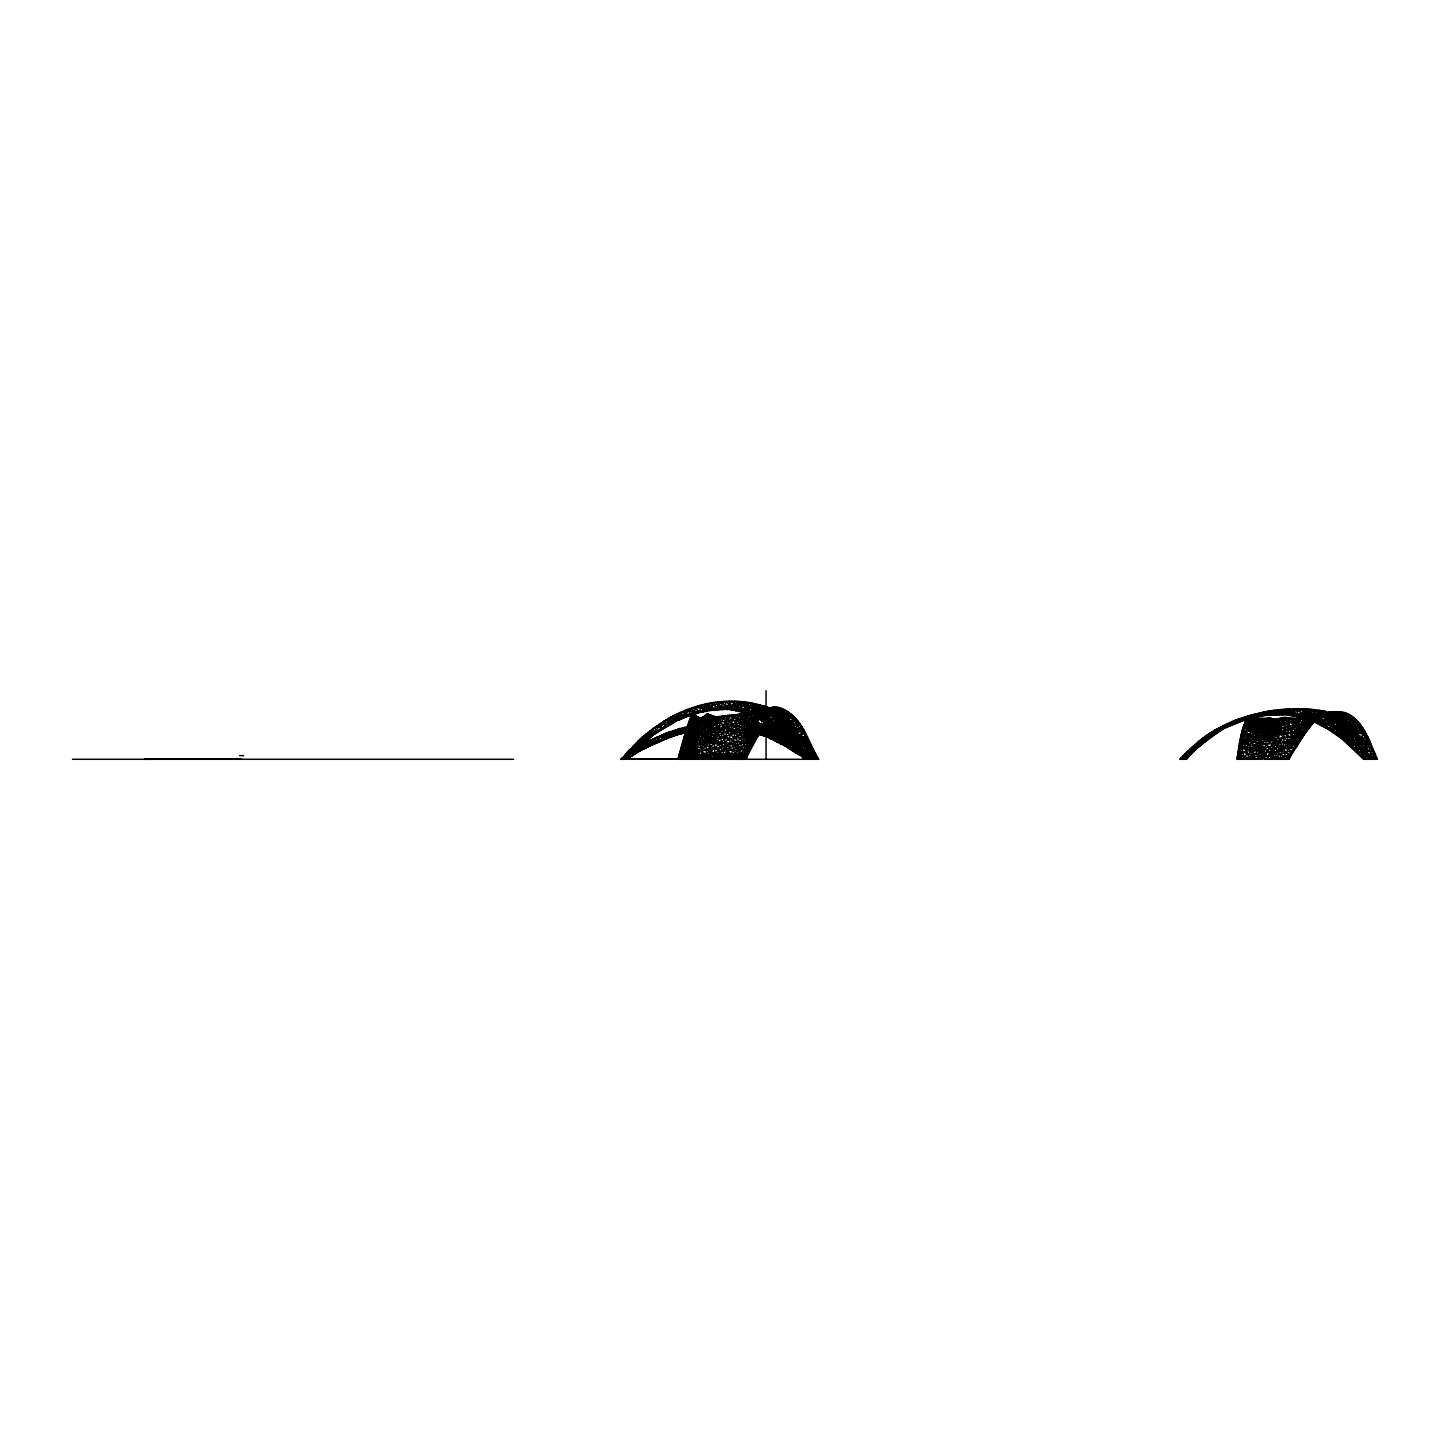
<?xml version="1.0" encoding="UTF-8"?>
<svg xmlns="http://www.w3.org/2000/svg" width="1450" height="1450" viewBox="0 0 1450 1450"><rect width="100%" height="100%" fill="white"/><g stroke="black" fill="none" stroke-linecap="round" stroke-linejoin="round"><path stroke-width="1.5" d="M758.767 734.498L747.91 754.634L727.266 755.867L710.681 753.728L706.349 755.269L704.301 759.293L695.239 756.121C694.84 709.757 686.448 731.888 678.002 759.293L818.67 759.293C808.139 742.255 803.445 719.345 784.16 709.648C763.769 698.302 757.136 726.631 745.626 735.947L740.751 743.85L722.789 750.085L715.285 759.293L702.235 754.181L695.239 756.121L695.529 759.293L694.786 715.738L693.336 713.273L694.55 716.681L697.232 718.221M716.753 759.147L730.746 759.238L732.939 757.063L737.035 750.937L737.669 741.639L742.237 736.02L754.163 727.483L759.673 716.735L764.73 710.862L763.117 713.545L757.081 717.134L745.989 717.804L735.875 714.868L715.793 716.862L707.292 714.089L703.051 718.674L706.458 714.487L704.519 717.007L699.48 718.548L694.55 716.681L692.828 714.089L699.48 718.548L703.359 717.931L706.241 714.487M684.654 734.933L686.974 734.334L685.469 732.087L679.053 755.251L686.647 759.293L685.234 758.314L682.225 745.409L690.037 746.895L692.466 745.644L692.393 742.69L693.97 741.077L686.684 735.15L690.019 739.862L693.97 741.077L683.403 742.346L690.037 746.895L694.967 747.384L694.786 751.535L694.332 753.311L691.451 754.471L678.455 757.824L680.159 759.293L681.862 752.441L680.702 749.976L694.967 747.384L683.766 741.349M759.438 733.791L765.183 735.513L784.921 746.061L789.253 744.666L800.309 744.865L803.246 738.702C788.764 741.439 776.276 728.625 761.522 730.147L763.334 732.25C777.998 741.186 794.219 749.378 811.692 749.65L817.528 757.806L816.694 759.293L807.976 752.804L808.085 748.889L809.916 746.949C792.606 746.279 777.182 734.026 759.438 733.791L759.945 734.588C777.998 738.05 791.102 751.952 807.451 757.969L811.311 754.761L811.692 749.65C804.732 738.449 794.473 728.226 781.169 725.435C766.796 720.559 758.767 736.401 749.124 742.944L749.396 744.339L735.041 759.293L729.767 759.238M1323.125 714.324L1314.026 721.701L1304.746 733.845L1299.871 733.736L1278.936 718.856C1272.52 726.939 1261.264 725.924 1252.727 722.118C1263.566 719.707 1273.825 720.052 1284.211 717.388L1285.28 732.431C1280.205 739.935 1287.908 747.674 1292.095 753.456L1288.977 759.293L1264.473 759.293L1252.075 719.925L1249.048 715.774L1246.329 719.127L1242.161 730.401L1236.832 759.293L1262.751 759.293L1261.337 746.424L1239.315 743.433L1244.861 740.877L1261.391 743.56L1252.818 749.36L1251.259 754.906L1247.634 759.293M1321.711 725.453C1322.708 716.101 1332.115 713.998 1338.513 720.686C1353.575 724.547 1359.158 739.554 1371.501 745.735L1377.5 759.293L1363.634 759.293L1342.356 739.156L1328.218 729.187L1313.048 721.411L1315.023 720.161C1339.256 715.774 1353.702 740.062 1372.951 749.451L1370.196 751.1L1363.544 751.481L1337.824 732.884L1319.627 724.329L1315.023 720.161C1334.652 720.577 1348.047 735.839 1364.758 742.763L1369.471 740.406L1371.501 745.735L1366.009 748.418L1353.793 749.342C1349.388 731.906 1328.889 728.697 1318.811 715.357M802.484 739.663L805.348 740.714L808.321 738.702L799.893 736.781L802.702 728.408C795.126 734.498 756.646 697.976 780.317 716.499L784.124 716.681L786.371 714.342L786.389 711.007L780.317 715.611C782.184 723.713 798.515 723.822 797.138 734.57M1369.471 740.406L1368.546 738.793C1356.221 737.978 1349.896 725.906 1338.93 722.1L1332.532 723.931L1328.218 729.187C1343.86 736.183 1354.481 751.263 1370.794 757.389L1375.325 755.178C1356.294 742.436 1339.474 724.239 1315.277 722.281L1313.881 721.085L1323.814 726.595L1327.674 722.807L1328.236 718.91C1319.591 705.081 1301.538 709.993 1287.854 709.086C1274.006 709.739 1260.34 712.476 1247.072 716.391C1220.918 723.695 1198.008 739.391 1179.774 759.293L1186.463 759.293C1202.503 740.298 1223.673 725.634 1247.616 718.747L1208.013 734.534L1201.941 738.974L1199.821 745.318L1184.976 759.293M752.713 710.482L735.875 714.868L732.467 720.07L731.126 726.033L732.069 728.933L733.972 731.108L740.66 733.265L754.852 734.171L769.207 727.773L771.11 725.326L761.703 730.456L753.058 726.885L769.007 726.106L761.413 723.369L759.474 726.323L756.284 726.396L757.154 722.644C775.986 730.619 788.51 749.469 806.78 759.293L810.731 752.296L813.649 750.647L810.641 748.472L810.967 744.883L805.348 740.714L804.659 731.634L796.612 730.564L786.534 725.544L782.311 726.251L780.408 722.281L769.877 710.663M759.999 714.941L768.138 715.521L773.104 712.711L784.106 722.825L792.425 728.353L794.491 733.555M702.235 754.181L702.108 759.293L701.945 747.91L703.196 745.01L695.076 735.023L701.347 732.467L717.859 729.839C725.671 736.745 735.911 746.551 746.714 739.192L752.894 731.253L755.106 725.671L751.897 733.772L746.007 759.293L747.91 754.634L743.814 759.293L737.343 753.474L730.637 759.293L727.266 755.867L727.864 753.347L735.041 759.293L740.298 754.997M764.803 713.509L783.598 721.52L789.616 726.178L792.751 725.544L792.353 723.115L781.351 719.073L774.155 712.421L783.598 721.52L788.093 728.263L780.39 723.695L775.895 725.254L771.781 724.801L761.033 720.179L760.434 717.351L768.047 711.134C778.197 715.593 786.607 726.559 798.859 722.589L798.007 725.761L795.126 728.154L786.118 728.389M1224.054 728.099L1216.079 733.555L1203.935 737.452L1198.008 742.128L1197.501 745.916L1190.142 755.269L1184.233 759.293L1186.662 752.459L1215.263 733.138L1228.567 725.87L1246.565 718.964L1221.824 729.259L1185.701 756.683L1181.406 757.661L1180.518 759.293L1190.341 750.574L1192.244 747.221L1212.2 733.646L1214.411 730.492L1247.562 718.403M754.526 727.012L752.894 731.253L751.426 731.362L750.393 730.184L751.209 728.027L755.74 724.166L754.163 727.483C744.285 728.027 738.485 737.651 729.187 739.337L721.756 744.43L706.15 742.618L699.136 736.89L699.172 734.316L694.931 727.447L703.957 729.567L706.077 731.525L706.458 735.947L702.271 743.034L695.039 744.249L698.356 750.013L699.915 759.293L715.031 755.015L719.671 759.293L727.864 753.347M1284.211 717.388L1296.662 718.421C1315.966 722.97 1338.277 700.223 1355.986 719.889L1355.696 722.281C1364.033 732.866 1370.141 745.753 1371.555 759.293M692.121 731.144L695.13 730.401L694.169 724.928L666.257 733.102L644.108 743.524L642.205 749.487L626.146 759.293C654.276 713.056 717.913 688.025 769.841 708.343M807.577 736.763L804.224 737.379L794.219 731.996L779.176 717.768L765.491 712.095L775.895 725.254L772.306 722.879L757.263 718.185L771.327 726.794L764.567 720.36L761.993 712.059M635.463 749.614L635.209 750.611L640.066 739.192L643.999 735.639L654.566 727.592L662.179 725.181L666.094 719.925L670.462 718.856L677.349 713.817C703.196 718.457 727.991 695.366 752.931 709.449M774.336 712.53C779.393 719.127 787.676 718.384 794.999 717.877L794.926 720.831L801.397 731.888L806.544 734.987L801.053 739.138M1315.494 718.384L1323.016 722.263L1332.369 731.779L1334.942 732.649L1357.327 734.914L1358.94 731.126C1345.546 723.079 1327.203 721.466 1315.241 709.847C1294.397 718.058 1271.849 712.258 1250.408 717.877L1264.726 711.986L1277.178 714.741L1298.131 709.014L1314.262 713.581L1327.874 714.016C1344.893 718.674 1344.223 733.048 1349.859 745.681L1370.957 743.904M675.048 714.886L672.909 723.133L650.579 736.419L623.174 759.293L630.659 749.342L632.562 747.801L636.423 748.236L639.414 746.786L649.111 738.086L652.391 729.06M796.068 718.856L792.353 723.115L791.7 714.778L783.489 719.998M1182.747 759.293L1184.886 754.217L1191.664 753.13L1211.203 736.002M676.787 758.749L620.944 759.293L637.946 747.203C652.989 748.019 666.783 737.198 679.832 731.525L679.923 728.462L695.13 730.401M735.875 714.868L740.189 721.23L745.753 724.928L753.384 723.931L757.625 721.23L755.396 724.656L745.717 722.752L722.97 724.783L718.366 726.776L712.403 732.341L703.232 734.171L699.136 730.329L699.788 726.468L714.741 716.681L711.316 731.162L709.268 733.627L706.458 735.947L695.058 738.503L701.945 747.91C715.938 756.121 731.815 754.181 747.276 752.731L743.814 759.293L740.007 752.949L739.808 749.741L751.879 735.059L753.311 730.22L752.894 731.253M668.341 718.511L676.588 719.508L685.995 716.318L685.089 713.654L682.261 711.642L676.588 719.508L669.755 724.619L659.079 724.42C659.043 729.368 642.114 750.411 643.999 735.639L652.192 735.947L668.069 723.931L707.854 708.416L715.539 702.308C727.012 715.901 745.88 704.482 758.731 715.847L760.616 715.557L764.005 711.388M1254.884 729.151L1263.186 732.014L1269.711 726.269L1269.656 723.314L1273.064 719.091L1260.684 724.311L1257.766 726.522L1257.15 730.347L1265.632 741.168L1266.448 744.575L1273.463 751.499L1277.849 759.293L1292.095 753.456L1304.746 733.845C1294.669 739.663 1287.256 749.07 1282.289 759.293L1280.151 757.589L1263.639 755.323L1280.64 734.026L1282.235 721.411L1288.198 718.276L1289.539 721.611L1297.587 729.006L1303.55 731.869L1306.668 731.054L1304.746 728.679C1290.754 721.973 1276.816 727.809 1266.992 738.721L1265.632 741.168L1259.47 743.252L1271.559 754.254L1273.39 759.293L1280.151 754.163L1294.324 749.813L1295.086 744.231L1300.179 738.449L1303.55 731.869L1310.401 725.979L1297.587 729.006L1292.747 732.667C1280.259 730.981 1268.841 741.476 1256.425 734.189M1319.591 713.636L1321.893 710.518L1327.874 714.016L1336.737 730.166L1338.477 736.111L1351.871 740.153L1358.704 739.246L1367.024 741.276L1368.546 738.793L1367.93 737.071L1365.411 738.177L1362.221 739.844L1361.079 742.219L1348.301 742.98L1342.356 739.156C1340.924 728.408 1333.511 718.511 1325.354 711.424L1317.579 710.065L1312.486 715.466L1300.65 709.032M710.772 751.807L708.688 759.293L694.985 754.58M760.09 727.846L756.61 724.764L766.343 724.71L776.239 731.652L792.425 739.319L794.528 742.636L802.647 748.599L814.411 753.547L811.311 754.761L806.454 754.145L792.842 750.774L780.245 741.82L777.454 742.092L773.213 739.736L774.101 738.213M1279.661 714.796L1285.316 709.268L1293.98 711.787L1299.218 717.025L1303.912 718.257L1304.293 716.119L1296.916 713.763L1281.546 712.059L1253.579 717.134L1254.322 714.433C1272.321 711.279 1290.246 712.711 1308.045 709.268L1309.386 716.082L1299.218 717.025L1289.63 715.394L1287.854 709.086M761.069 714.959L759.184 718.493L756.429 720.161C748.236 719.2 740.479 722.1 732.467 720.07L729.096 721.321L723.695 730.166L720.759 737.814L721.756 744.43L730.764 754L732.848 759.293L733.029 757.697L747.312 756.121M1228.567 725.87L1232.663 723.097L1232.736 721.502L1244.372 719.562L1247.072 716.391L1269.62 715.049L1272.067 712.693L1304.184 716.826M1255.247 730.329L1264.853 730.836L1273.046 728.516L1278.574 729.368L1291.334 738.684L1298.801 737.597L1300.813 739.736L1294.306 742.164L1280.404 743.071L1273.463 746.17L1261.156 748.327L1263.621 750.194L1268.931 759.293L1280.839 748.762L1284.682 742.491L1291.334 738.684L1292.584 736.074L1292.059 728.625L1293.744 725.997L1296.372 724.638L1305.616 725.054L1312.178 723.786L1296.753 735.748L1281.691 750.955L1280.06 759.293M1298.131 709.014L1296.916 713.763M752.858 731.652L749.795 739.79L743.723 749.179L746.224 757.027L743.814 759.293L746.551 757.697L745.264 754.779L748.581 753.13L747.711 752.26L748.925 748.49L753.021 743.814L748.019 747.312L748.925 748.49L751.082 747.584L747.711 752.26L749.251 751.644M754.888 740.261L751.028 746.097L748.019 747.312L746.714 739.192L742.237 736.02L739.029 729.731L740.189 721.23M1260.594 759.293L1262.334 757.516L1251.296 751.879L1246.021 747.384L1242.161 741.729L1242.723 737.053L1241.254 734.516L1257.766 734.189M1226.301 726.994L1221.281 729.622L1216.659 729.223L1210.098 733.138L1207.941 739.101L1199.821 745.318L1194.854 746.134L1190.341 748.961L1189.798 753.311L1185.719 759.293L1188.239 757.335L1183.128 755.957L1182.004 759.293L1185.701 756.683M735.404 755.305L739.428 759.293L744.811 752.604L749.668 742.563L740.751 743.85L734.697 737.76L718.366 726.776C708.416 729.114 700.731 737.688 697.232 747.04L695.221 748.254L715.285 759.293L719.889 755.051L721.864 759.293L727.139 754.653L730.438 743.741L729.187 739.337L720.759 737.814L715.502 732.903L714.632 730.057L718.022 722.1L723.169 715.883L729.132 729.767L731.144 731.706L738.104 735.277L748.454 736.401L749.904 737.724L751.299 736.908L749.795 739.79L743.053 741.186C733.374 734.298 734.86 723.151 739.409 714.197L749.179 722.843L757.625 721.23L758.948 717.967L751.209 728.027C743.596 724.42 734.842 729.06 727.755 724.311M810.894 748.254L808.085 748.889L805.964 747.312L804.424 742.926L805.203 740.859L796.847 740.841L779.284 735.748L771.019 736.926L763.57 735.821L761.268 733.936L759.945 734.588L762.555 735.15L766.071 733.356L766.397 730.166L771.056 728.172L764.186 725.308M727.266 755.867L721.864 759.293L718.384 750.502C711.696 744.629 702.054 746.732 694.931 742.201L696.58 740.932L696.961 738.159L694.931 728.879L701.347 732.467C706.277 725.671 715.738 724.601 719.689 716.699L720.668 722.354L726.74 729.187L727.03 732.033L724.438 739.373C725.598 747.33 734.733 749.541 737.397 756.882L737.234 759.293L737.488 757.625M746.895 754.834L741.82 756.646L741.621 759.293L745.264 754.779M769.153 708.506L758.513 708.343L747.674 712.222C731.543 703.631 712.385 715.702 697.377 706.259C692.556 714.651 681.699 719.418 672.709 721.647L669.755 724.619L668.069 723.931C659.841 730.202 649.781 735.222 640.066 739.192L621.688 759.293L662.614 739.917L663.991 734.081L675.555 734.715L686.575 732.449L687.101 726.468L694.84 728.172L651.884 744.213L623.174 759.293L631.711 751.97L657.14 737.126L664.263 736.346L668.595 732.322L672.746 732.033L679.923 728.462M1261.663 752.55L1251.259 754.906L1238.227 750.212L1246.021 747.384L1259.234 747.91L1261.446 749.396L1251.296 751.879L1238.717 746.768L1257.567 736.491L1243.719 725.852L1252.456 725.906L1253.634 723.441L1248.124 716.499L1259.669 720.016L1271.487 718.566L1266.412 722.191L1253.018 723.006C1259.017 728.426 1272.139 731.398 1269.602 741.838L1266.448 744.575L1262.406 751.734L1265.27 752.876L1281.691 750.955L1290.989 755.432L1287.799 757.444L1284.519 759.293L1284.156 756.465L1280.151 754.163L1269.602 741.838L1257.947 738.485L1262.007 735.658L1275.094 733.682L1285.534 729.423L1292.059 728.625M1254.322 714.433L1228.44 724.529L1220.465 730.909L1212.218 731.779L1205.965 735.966L1203.917 742.219L1194.166 745.445L1192.915 751.209L1189.798 753.311M1281.818 730.782L1285.28 732.431C1289.539 737.615 1286.204 747.439 1295.593 748.109M756.338 722.825L751.426 731.362C742.382 734.679 735.114 726.758 729.096 721.321L718.022 722.1L709.34 729.042L709.268 733.627L706.15 742.618L706.404 753.529L704.301 759.293L695.565 754.725C706.947 745.191 727.683 752.332 734.697 737.76L744.394 738.123L748.454 736.401L748.2 734.171L746.569 729.749L731.96 715.067L727.737 718.149L720.396 718.838L708.978 722.843L699.571 721.393C698.773 716.119 706.857 718.62 708.561 714.361L703.576 718.801L699.643 719.49L695.746 717.786L694.786 715.738L700.839 725.217L704.301 725.344L709.34 729.042L714.632 730.057M1304.293 716.119L1305.598 709.123M1329.269 714.179C1336.737 719.998 1346.869 725.634 1355.986 719.889L1360.118 724.166L1353.956 732.341L1342.754 730.963L1334.979 718.239L1329.269 714.179L1350.095 730.274L1366.988 735.513L1367.93 737.071M797.156 744.484L796.847 740.841L792.842 737.633L791.591 734.679L792.334 729.821L783.199 733.899L757.154 722.644M1256.951 713.726L1256.697 716.427L1250.408 717.877M658.826 739.772L657.938 742.164L655.817 741.621L653.406 744.158L647.969 742.69L648.404 741.258L655.835 742.545L661.671 735.114L671.169 736.944L678.364 733.772L681.627 733.772L684.128 731.67L686.575 732.449L689.783 730.981M685.089 713.654L684.871 710.518L702.688 712.004L711.026 710.373L712.82 708.252L722.752 709.431L724.511 708.234L732.196 710.029L733.338 708.996L726.196 701.51C715.539 705.226 703.449 708.089 692.23 707.999C680.322 718.838 666.039 728.353 651.558 733.627L648.168 732.268L646.881 739.953L636.296 742.889L627.632 759.293L637.946 747.203L644.108 743.524C655.327 744.122 666.13 736.111 677.313 735.023L694.169 724.928M694.332 753.311L683.494 749.668L681.482 747.602L689.439 744.158L684.944 738.757L690.019 739.862L693.734 738.539L695.221 740.968L693.97 740.461M762.918 728.806L770.367 732.612L780.861 742.817L789.018 748.49L794.455 749.324L794.636 747.403C790.848 737.162 774.336 722.789 766.506 736.401L762.555 735.15M703.178 709.684L707.364 710.572L710.319 703.087L719.399 708.851L729.423 708.978L745.644 713.092L747.801 702.235M745.481 712.385L749.469 720.179L746.569 729.749L742.309 728.77L735.875 723.586L729.857 715.086M1316.564 716.463L1319.409 721.792L1326.007 727.864L1333.094 728.444L1340.326 725.653L1354.264 728.498L1358.668 726.577L1359.031 723.115L1352.288 726.831L1350.095 730.274L1341.685 728.589L1330.284 730.474M645.921 735.567L646.102 733.954L651.558 733.627M742.599 713.273L749.469 720.179L751.716 719.037L751.952 716.952L748.164 711.497M1259.887 744.883L1272.067 743.524L1273.607 739.283L1273.046 733.664L1266.829 728.734L1267.028 726.939L1274.967 719.472M1271.07 714.016L1272.194 714.886L1277.16 713.654L1280.078 709.684M1303.912 735.222C1288.089 734.207 1271.849 743.741 1257.005 735.585L1263.023 727.139L1272.52 718.874L1261.409 722.589L1252.075 719.925L1266.829 728.734L1271.088 726.849L1277.74 719.236M1301.81 716.499L1304.076 717.496L1301.611 717.605L1303.151 709.068L1308.716 711.406L1310.51 709.467L1316.745 711.533L1325.354 711.424L1327.294 712.512M745.989 717.804L745.753 724.928L742.309 728.77L730.329 735.005L709.268 740.298L702.96 736.455L703.232 734.171L709.34 729.042M695.293 752.532L708.688 759.293L710.663 751.553L709.268 740.298L712.403 732.341L711.316 731.162M737.669 741.639L734.552 743.56L733.011 750.248L728.444 759.293L730.945 755.45M1365.411 738.177L1366.988 735.513L1365.338 732.413L1355.079 730.438L1348.446 723.314L1352.578 717.152L1343.534 719.726L1324.956 713.183L1315.458 713.853L1296.662 718.421L1300.36 724.801L1305.707 726.559L1314.026 721.701L1301.955 722.317L1295.104 718.674L1297.587 729.006L1304.257 718.602L1322.273 714.796M633.922 751.843L625.403 759.293L634.013 749.686L639.414 746.786L641.371 744.43L641.969 737.397L643.927 737.669M788.129 724.329L787.404 721.266L776.149 714.197L791.464 721.067L796.974 720.07L796.322 723.061L792.751 725.544L788.129 724.329L786.534 725.544L797.228 732.848L803.862 729.857M661.146 729.314L661.418 722.734L675.936 721.466L676.733 719.689M650.089 732.178L650.289 730.637L658.354 731.326M1292.004 744.031L1288.814 744.176L1280.096 740.279L1276.072 740.841L1266.702 759.293L1264.146 757.335L1271.559 754.254L1277.486 745.046L1277.849 742.418L1283.467 737.506L1292.004 744.031L1297.587 744.774L1288.543 754.526L1286.748 759.293M680.286 751.136L681.862 752.441L680.159 759.293L679.053 755.251M753.384 723.931L753.384 720.378L744.43 715.267L744.176 712.983L751.952 716.952L756.501 714.886L756.374 708.978L763.262 712.748L773.357 707.437L772.306 710.953C772.995 714.433 765.328 709.449 764.513 707.926L765.328 710.047L768.337 711.551L780.481 710.645L782.946 709.231L781.677 711.805L776.892 714.179L772.324 711.551L784.124 716.681L788.746 716.427L791.555 717.822L793.947 716.699M674.286 736.02L677.639 729.132M712.82 708.252L714.85 709.847L720.342 708.47L722.752 709.431C730.311 704.338 740.914 706.984 747.674 712.222L745.644 713.092L743.433 710.989L739.663 711.316L737.633 709.884L734.153 704.229L734.57 701.256L754.181 707.491L763.407 708.397L764.313 706.277L768.989 707.944M654.929 738.068L651.884 744.213L649.237 746.097L648.549 745.01L630.279 756.827L624.533 756.429L622.431 759.293L625.748 753.764L632.272 752.079M772.995 728.553L784.867 733.011L795.488 731.924L795.126 734.207L792.425 736.038L782.891 734.624L772.995 728.516C780.988 732.467 790.214 738.05 799.367 734.896L798.189 737.506L795.289 739.301L785.429 738.993L778.722 741.004L770.693 738.648L760.706 732.703M1287.618 736.111L1290.029 718.62L1299.073 727.356L1315.041 720.686M1309.64 727.121L1295.339 730.655L1291.805 718.747L1300.36 724.801L1313.736 720.342L1319.446 716.699C1315.005 718.711 1308.607 721.158 1304.891 716.59L1309.223 717.587L1328.363 712.403L1320.026 715.339L1312.25 714.614C1323.578 712.385 1333.783 716.735 1346.543 713.926L1339.872 717.261L1325.826 713.309L1346.18 718.928L1354.826 718.91L1352.415 723.912L1348.083 725.816L1343.534 719.726L1325.826 713.309M775.007 736.999L774.808 740.479M698.248 753.202L695.347 750.411C706.947 749.143 712.983 739.192 717.859 729.839L718.366 726.776L725.308 715.466L729.096 721.321M641.752 749.306L630.279 756.827L622.702 757.879L621.688 759.293L629.898 752.332L629.119 749.94L632.562 747.801L632.671 746.369L642.749 743.651L645.159 740.461L652.192 735.947L654.168 732.449L656.651 732.794M1323.252 713.092C1331.082 714.995 1340.181 718.149 1347.848 714.487L1346.18 718.928L1337.045 717.696L1330.012 714.705L1337.988 719.327L1343.679 717.768L1342.591 714.415C1335.957 711.986 1329.124 716.518 1322.563 713.128L1334.58 714.923L1342.899 712.675L1342.591 714.415L1339.184 716.119L1329.396 714.56L1352.415 723.912L1356.493 724.366L1358.016 721.955L1352.415 723.912L1348.446 723.314L1330.321 714.687L1337.988 719.327L1346.977 727.755L1351.871 740.153L1375.524 759.293L1376.34 757.244L1373.476 756.683L1373.839 751.426L1370.196 751.1M763.081 715.158L770.421 720.541L772.306 722.879L771.781 724.801L767.268 719.726L768.138 715.521M790.667 739.627L796.847 740.841L800.037 739.373L801.306 736.709L792.842 737.633L774.572 729.386L793.313 745.046L802.647 748.599L808.973 745.644L800.309 744.865L776.692 732.866L771.273 735.422L770.693 738.648C783.761 737.307 795.47 750.067 808.139 744.357M1266.448 744.575L1258.926 741.584L1271.686 732.014L1276.036 721.81L1285.516 726.051L1292.747 732.667L1302.064 731.289L1308.643 728.371L1310.256 724.021L1315.857 719.816L1306.722 721.683L1299.508 717.895L1298.167 720.795L1285.226 722.807L1279.027 726.867C1278.32 732.884 1275.239 739.119 1269.602 741.838M1237.648 753.783L1251.966 759.293L1259.234 747.91L1254.123 738.467L1242.596 729.187L1245.659 727.501L1246.329 724.166L1245.043 722.136L1254.431 727.646L1250.734 729.803L1242.886 728.009M749.179 739.645L756.972 736.6L765.056 728.244L761.322 732.178L754.852 734.171L753.257 733.138L753.547 731.67L758.132 730.546L757.299 726.432L764.821 729.187L770.349 725.489M1239.315 743.433L1241.363 745.952L1243.864 756.393L1243.321 759.293L1237.521 755.577L1249.501 749.324L1261.536 751.009L1259.234 753.094L1258.437 759.293L1262.334 757.516M687.209 727.175L692.466 714.252L696.453 718.729M766.071 733.356L781.405 737.506L792.298 742.654L799.331 748.816L796.231 753.021M685.288 717.279L688.442 714.995L698.32 713.201L702.507 704.809L711.026 710.373L724.275 708.633L726.196 701.51M749.124 742.944L753.692 742.599L751.082 744.938L749.396 744.339L753.402 742.164L755.432 739.283L754.471 740.606L748.472 741.711L751.463 740.424L752.713 737.941C758.531 731.978 776.167 726.287 753.257 733.138M743.487 726.269L741.53 718.366L742.364 716.59L747.149 714.506L746.967 712.095L754.381 715.611L758.731 715.847L766.706 710.772L767.032 709.195L753.384 720.378M746.079 712.041L743.886 712.457L742.599 710.953L739.808 701.528L734.153 704.229L729.423 708.978L720.795 701.746L714.85 709.847M814.791 752.912L812.725 759.293L799.331 748.816M759.438 733.682L756.972 736.6L752.713 737.941L750.049 737.107L754.725 736.437L760.126 732.903L756.972 736.6L754.725 736.437L750.52 735.531L751.426 731.362M1276.036 721.81L1276.671 719.526L1269.711 726.269L1267.028 726.939L1253.942 725.942L1263.186 732.014L1262.007 735.658M805.348 740.714L809.263 740.751L806.798 746.206L810.967 744.883M626.037 756.103L626.364 755.051L635.698 753.619L642.042 744.72L647.969 742.69M756.139 721.411L755.921 718.874L751.952 716.952M1307.646 715.919L1314.153 717.261L1324.067 713.871L1310.691 720.813L1307.646 715.919L1323.27 714.487L1335.378 711.624L1328.544 714.288L1316.709 713.69L1321.367 714.778L1332.967 711.678L1324.974 714.342L1314.516 714.089L1321.367 714.778L1330.592 711.986L1324.974 714.342L1317.778 713.527L1331.934 714.342L1337.951 711.732M1304.746 728.679L1306.722 721.683L1314.153 717.261M704.519 716.844L703.123 719.091M1303.55 731.869L1299.871 733.736L1298.801 737.597M749.469 720.179L753.094 721.937L759.546 717.786L763.207 712.186L762.754 713.527L760.253 716.336L757.081 717.134L752.876 713.273L754.036 709.539L760.924 713.708L763.679 713.019L768.717 708.397L767.431 711.116L760.924 713.708L747.149 714.506M664.607 726.106L665.586 726.831L669.719 721.756L670.643 717.206L689.511 715.883L691.886 714.143M705.751 722.082L711.098 715.267L704.664 719.2L699.661 720.414L694.749 718.439L696.979 723.768L703.957 729.567L720.668 722.354M1277.903 750.665L1278.683 747.62L1277.486 745.046L1275.329 743.469L1272.067 743.524M729.187 739.337L732.069 728.933L734.969 726.849M689.439 744.158L695.511 743.306L687.608 741.367L687.59 737.688L693.245 736.401L688.496 731.888L694.695 734.86M762.174 714.053L762.464 713.037L759.546 717.786L751.716 719.037M1194.854 746.134L1199.966 740.533L1208.72 737.887L1216.079 733.555L1221.081 726.939L1224.326 726.957L1225.685 724.638L1228.44 724.529L1230.307 722.589L1234.258 723.677L1242.161 718.004L1245.441 718.004L1244.607 717.134M759.673 716.735L759.184 718.493L760.362 715.793M1351.237 742.4L1351.871 740.153M1249.791 759.293L1246.275 750.737L1246.021 747.384L1248.686 744.593L1243.357 726.939L1255.827 729.132L1251.132 731.815L1248.196 735.766L1240.511 737.307L1252.818 749.36M779.121 742.219L783.362 744.176L788.927 740.479L804.732 745.101L807.143 743.161C790.286 745.608 776.62 732.25 763.334 723.695M733.029 757.697L726.251 759.293L724.71 757.154L722.789 750.085L725.453 742.853L734.552 743.56L743.723 749.179L748.327 748.418M794.237 730.655L799.82 728.607L800.781 725.381L792.751 725.544M1358.94 731.126L1361.804 726.776L1360.118 724.166M757.625 721.23L758.314 719.001M741.82 756.646L724.71 757.154L724.058 759.293L724.021 755.269M762.174 705.697L763.407 708.397L759.945 705.171L758.259 709.902L750.303 702.815L744.593 704.537L735.911 710.717L731.942 708.887L726.957 709.648L724.511 708.234M792.914 715.575L787.894 719.853C773.557 714.107 777.961 711.769 767.268 723.532M653.298 741.983L652.736 739.101L659.678 741.077M1253.398 716.916L1259.724 716.173L1267.354 711.479L1275.438 711.588L1282.217 714.832L1290.699 711.95L1293.001 708.959L1309.386 716.082M678.002 759.293L678.673 757.281L688.351 753.583L694.84 757.516L695.293 759.293L694.858 758.024L679.959 752.405L681.591 754.526L690.961 759.293L694.84 757.516L690.961 759.293L682.026 752.496L679.778 753.42L682.334 759.293L695.891 755.196L680.702 749.976M755.686 724.166L756.972 721.592L755.396 724.656L751.517 726.269L738.594 718.584L727.592 715.194L727.737 718.149L714.107 741.059L714.923 753.438L713.074 759.293L715.031 755.015M630.514 754.362L630.134 752.278L632.055 750.973L637.112 751.897M652.301 740.461L650.561 740.153L647.969 746.605M1340.326 725.653L1338.513 720.686L1330.738 714.959M754.725 736.437L754.852 734.171M811.692 749.65L803.409 751.281L800.219 754.725L804.804 759.293L803.771 756.302L806.001 751.281L812.725 759.293L815.426 754.979L811.311 754.761M1289.539 721.611L1281.999 717.587L1273.046 733.664M720.396 718.838L721.284 716.318M1265.632 741.168L1269.91 739.337L1275.094 733.682L1276.29 725.453L1278.936 718.856M1275.619 759.293L1276.363 757.226M1266.811 719.998C1271.396 717.949 1250.752 720.306 1248.305 716.228M711.026 710.373L712.911 702.507M746.859 707.111L752.224 704.7L752.768 703.214M726.214 748.109L727.157 745.662M688.442 714.995L689.511 715.883L689.729 708.706M696.29 724.257L694.061 724.456L690.073 718.729C695.311 722.807 703.051 721.955 708.289 718.348L709.974 714.796L699.824 723.604L696.979 723.768L694.768 721.411L698.755 728.045L702.688 727.628L713.019 721.864L716.952 716.862M1347.902 744.031L1348.301 742.98M699.824 723.604L706.875 722.535L712.168 718.439L713.056 716.155L703.467 722.771L699.824 723.604L690.726 717.333L692.574 722.227L695.674 722.698M787.477 711.497L786.371 714.342L780.317 715.611L772.197 710.971M750.52 735.531L757.679 734.661L763.624 729.477M795.488 731.924L791.591 734.679L783.906 733.573L774.463 729.749L791.591 738.159L796.485 735.73L797.446 733.283L787.441 734.878L774.572 729.386M1271.161 759.293L1272.031 757.081M646.881 739.953L649.328 736.074L652.192 735.947M1358.886 733.537L1362.529 732.178L1363.634 729.477L1361.804 726.776L1354.227 726.069L1338.513 720.686M794.455 731.126L791.791 732.304L784.377 731.888L771.962 728.371L780.426 731.797L784.377 731.888L786.788 730.057L787.278 727.356L780.173 732.359M763.57 734.081L763.334 732.25L766.162 731.996L783.272 735.368L785.882 737.198L791.591 734.679M761.776 713.889L755.921 718.874M1348.989 739.029L1349.805 737.071L1360.916 736.691L1366.317 733.863M724.438 739.373L710.663 751.553L698.773 756.773L697.722 759.293L695.366 757.679L706.349 755.269M772.487 707.382L768.283 711.243L764.513 711.787L760.743 708.107C764.984 711.696 771.69 713.092 776.511 709.847L777.454 707.618C772.179 712.403 763.207 713.4 757.553 708.724L759.438 711.624L764.132 712.222L775.46 709.104L776.457 707.346M1266.992 738.721L1265.415 734.878L1273.481 724.71L1272.81 721.52L1270.091 719.961L1272.067 718.656M647.57 736.618L638.054 745.119L627.415 751.861L624.66 759.293L626.799 758.187L626.146 759.293L632.127 753.221M699.136 736.89L695.076 731.833L703.957 729.567L709.902 720.722L718.185 716.898L715.357 723.55L709.739 724.347L707.582 726.631M1330.719 715.049L1338.241 715.176L1340.434 712.113L1334.58 714.923L1324.956 713.183M766.343 709.558L763.117 713.545L756.501 714.886M1320.026 715.339L1326.17 713.037L1312.703 716.862L1311.072 714.941L1315.766 714.741L1313.247 714.306M635.698 753.619L636.876 751.173L638.653 751.064M1281.546 712.059L1277.468 709.993L1275.438 711.588L1274.659 714.814M661.472 738.159L662.614 739.917L667.054 738.322L671.604 734.461L673.144 730.601L690.617 731.507L691.795 725.362M1269.674 729.857L1275.692 719.599L1265.216 725.453L1253.235 723.894M702.688 727.628L711.714 715.575L704.664 719.2L699.643 719.49L695.511 716.608C691.868 708.307 696.091 720.251 699.879 718.982L704.664 719.2M699.571 721.393L694.768 716.952L695.855 721.121L694.713 720.287L696.979 723.768L694.912 724.837L696.942 730.836M723.496 701.492L719.399 708.851L707.854 708.416L711.153 708.307M694.894 753.112L698.012 755.16L699.915 759.293C708.162 756.139 718.638 754.29 721.756 744.43M667.453 735.567L666.329 737.778L674.377 734.987M749.396 744.339L757.444 736.328L751.463 740.424L752.604 741.041M754.489 735.186L757.969 733.936L753.547 731.67L762.356 730.873L769.515 725.816L762.537 729.803L754.417 729.169L755.16 726.649L762.537 729.803L766.216 728.861M662.614 739.917L664.281 736.781M728.081 706.784L731.761 701.293L734.153 704.229M1302.463 726.323L1295.956 734.389L1292.584 736.074L1285.534 729.423L1279.027 726.867L1271.686 732.014L1262.823 733.573L1256.099 732.903L1262.225 742.654L1260.558 746.551L1264.327 747.62M698.646 757.571L697.722 759.293L695.547 757.009L698.773 756.773M782.239 743.071L781.043 743.995L776.276 740.497L778.179 740.569M1363.888 735.096L1365.338 732.413L1363.634 729.477L1354.264 728.498M641.371 744.43L645.159 740.461L637.764 747.058M770.022 711.007L776.892 714.179L782.42 713.817L785.211 710.319C779.23 713.001 769.479 714.506 765.455 707.944L773.213 712.603L776.457 712.603L779.665 708.107L767.431 711.642L750.792 710.681L752.876 713.273M1201.778 743.941L1192.915 751.209M706.077 731.525L710.119 725.743L708.978 722.843L715.793 716.862L718.022 722.1M762.754 713.527L767.92 708.651M685.107 754.816L684.491 759.293L685.234 758.314L688.804 759.293L688.351 753.583M759.22 726.178C764.422 729.894 772.053 728.951 777.762 726.976L779.158 725.036L765.582 728.879L760.851 728.48L758.332 726.341C768.301 727.9 777.889 730.057 788.021 733.954L793.458 730.383M706.911 714.161L705.697 716.228L700.948 718.276L695.293 716.536L693.064 717.243L691.559 715.647L693.934 719.127L690.943 716.626M1187.097 753.547L1188.438 750.756L1194.999 749.306M1331.934 714.342L1336.664 711.66L1335.903 712.784L1324.756 714.288L1318.721 713.364M710.609 714.904L708.923 716.699L700.259 718.457L695.909 716.898L694.296 713.763L695.511 716.608L699.879 718.982L705.353 717.641L707.618 714.252L700.948 718.276L695.293 716.536L693.336 713.273M1196.159 744.448L1211.801 736.401L1216.659 732.033L1216.061 730.329M802.575 757.734L807.976 752.804L813.577 752.206M1295.575 708.941L1292.059 713.4L1287.129 715.14L1282.652 709.467L1279.951 710.862M762.247 730.601L761.178 732.359L757.48 733.211M698.32 713.201L699.335 711.569L702.688 712.004L705.189 704.12L711.769 708.923M1251.749 719.218L1266.412 722.191L1270.689 718.239L1263.077 720.904L1252.075 719.925M1351.744 747.548L1352.542 746.297M770.657 707.691L767.431 711.642L761.612 707.836M788.311 727.701L786.788 730.057L780.662 731.235L772.832 728.553M1253.634 723.441L1245.768 720.596L1249.664 726.432L1245.441 731.253L1241.943 731.761L1248.196 735.766L1257.567 736.491M703.576 718.801L709.032 714.487L705.353 717.641M756.791 737.216L753.402 742.164L754.308 741.385M757.679 734.661L760.851 732.051M774.463 707.219L772.705 709.866L767.431 711.642M1272.81 721.52L1274.188 719.436C1267.88 725.091 1259.724 723.822 1252.401 721.303M717.061 709.086L720.342 708.47M1242.161 752.423L1237.919 752.043L1239.931 754.58L1238.989 759.293L1237.176 757.426L1243.864 756.393L1251.296 751.879M1350.095 730.274L1357.037 749.759L1355.913 751.408L1367.586 759.293L1364.758 742.763M796.576 751.68L790.123 747.384L789.253 744.666L790.322 743.107L794.528 742.636M1298.058 718.112L1301.955 722.317L1305.58 723.496L1308.788 723.296L1310.691 720.813M1260.684 724.311L1253.688 717.913L1268.387 718.566M704.845 716.173L703.051 718.674L704.972 715.883L703.214 718.131L699.534 719.109M811.873 746.768L810.641 748.472L812.888 748.671M759.438 734.207L762.936 730.002M790.703 713.726L787.404 721.266L791.464 721.067L794.999 717.877M682.479 716.409L680.286 719.436L674.033 721.484M762.356 730.873L754.417 729.169L758.713 732.087L762.048 731.308L767.286 726.885L760.398 731.235L753.003 729.767M1269.711 726.269L1272.484 727.048L1280.459 719.689L1285.244 719.309L1286.404 717.732M635.952 748.363L636.659 749.197C641.824 750.447 647.86 748.272 650.851 743.923L653.406 744.158L653.298 742.273L655.817 741.621M764.368 728.788L763.534 729.912L775.406 724.801L773.521 727.918L769.406 728.534L761.178 726.088L765.836 728.643L769.714 728.099L774.554 724.783M649.201 743.923L628.231 753.656L624.66 759.293L626.69 757.679L622.467 757.516L620.944 759.293L631.294 759.256M1368.438 744.376L1370.051 742.183L1367.024 741.276M735.911 710.717L736.709 709.63L739.663 711.316L749.559 711.171L749.958 713.763M707.292 714.089L705.878 716.735L699.48 718.548M1256.407 723.459L1253.616 724.873L1257.766 726.522M781.949 708.706L776.457 712.603L771.527 712.095M636.115 752.822L626.889 759.293L631.167 754.254L626.889 759.293L630.279 756.827M1181.261 759.293L1182.294 757.915M768.826 726.069L764.386 729.332M1341.286 720.813L1350.838 719.635L1353.829 717.931M1312.576 721.846L1313.736 720.342C1322.201 716.499 1308.281 719.109 1306.16 716.209M1249.501 749.324L1257.585 742.998L1259.488 740.805L1258.908 738.757L1249.501 737.814L1241.254 734.516M703.214 718.131L705.534 715.14L703.359 717.931L700.169 718.638L703.214 718.131L705.353 715.339M1244.861 740.877L1256.534 732.304L1244.662 722.952M1341.431 732.649L1342.754 730.963M757.788 735.694L755.704 738.34L752.369 739.047M777.327 730.637L774.373 729.459L777.363 730.311L782.456 728.335L784.16 726.196L773.702 729.278L764.476 726.015L769.406 728.534L781.441 727.501L783.199 725.87M758.114 735.368L751.916 742.382M708.289 718.348L710.518 718.076L712.439 715.756M796.521 732.54L795.126 734.207L801.723 741.53L804.424 742.926L806.236 741.947M678.364 733.772L675.555 734.715M710.518 718.076L712.168 718.439L713.926 716.318M772.306 722.879L776.747 721.103L777.762 717.659M625.385 757.589L623.917 759.293L625.548 758.078M1232.663 723.097L1237.303 719.726M747.982 743.143L750.846 738.63M687.481 725.924L688.696 727.248L694.061 724.456L689.112 721.212L694.441 727.755L690.816 730.075L690.961 731.815M778.233 724.855C773.901 729.604 765.382 729.567 760.235 726.16L765.582 728.879L770.439 727.519L773.684 724.909L774.155 726.994L777.254 724.837L778.306 727.954L777.218 729.169L772.197 728.951L765.237 726.015C771.11 730.637 779.737 729.531 786.226 726.939L782.982 729.857L777.363 730.311L767.195 726.069C773.647 730.619 782.982 731.036 790.25 728.697L787.441 734.878L788.274 735.893M705.878 716.735L708.162 714.161M707.528 716.808L709.576 714.506M764.513 711.787L763.262 712.748L757.045 711.896L755.106 709.123M1266.938 719.671L1260.431 719.635L1248.668 716.082L1253.67 719.762L1247 717.986L1252.184 721.792L1244.444 723.912L1250.734 729.803L1254.232 730.383M796.322 723.061L798.044 721.158M766.561 727.229L762.048 731.308M1282.235 721.411L1270.635 731.144L1267.209 732.794L1263.186 732.014M694.912 740.261L703.631 740.859L727.03 732.033L729.132 729.767L739.029 729.731M772.85 724.946L768.681 728.516L761.957 725.961M1218.852 731.326L1221.824 729.259M1357.091 720.831L1355.696 722.281L1353.213 721.538L1350.838 719.635L1350.258 715.72L1343.679 717.768M748.454 736.401L752.369 733.283M1323.759 710.917L1324.43 714.161L1318.92 719.581M776.384 724.71L774.155 726.994L768.681 728.516M720.759 737.814L707.074 749.523M727.03 732.033L733.972 731.108L735.44 729.622M788.546 712.131L786.371 714.342L772.778 712.149L780.317 715.611M788.329 747.149L789.018 748.49L798.805 746.243M782.42 713.817L780.481 710.645L780.807 708.452L777.291 711.116L776.511 709.847L778.614 707.727M798.007 725.761L799.947 723.804M791.374 729.151L789.018 731.489L786.788 730.057L789.308 728.118M638.798 742.418L638.163 740.932L641.553 738.884M811.311 752.188L812.616 750.901M1211.801 736.401L1213.686 734.588M1296.808 716.536L1314.262 713.581L1312.884 709.612M760.416 719.418L763.425 721.429L767.268 719.726L770.421 720.541L778.378 724.239L768.047 711.134M694.949 736.618C706.766 742.092 719.961 730.256 731.126 726.033M1317.416 723.314L1319.409 721.792M749.251 744.43L747.548 745.989C737.434 746.75 728.788 753.076 718.384 750.502M1343.951 716.173L1347.34 716.662L1349.134 715.013M799.82 728.607L801.868 726.722M1334.344 733.192L1333.094 728.444M746.696 708.452L749.559 711.171L749.306 706.023L745.264 701.981L745.101 707.165L746.696 708.452L754.181 707.491L757.589 704.428M767.811 710.79L767.141 708.126M1344.204 712.965L1342.591 714.415L1345.382 713.4M765.836 728.643L758.132 730.546M768.428 728.081L773.321 728.933L778.306 727.954L781.169 725.435L772.197 728.951M1346.053 739.264L1344.15 740.751M633.143 754.29L634.955 752.695M781.677 711.805L784.16 709.648M1271.741 720.868L1273.68 719.182M796.485 735.73L798.497 733.99M777.454 742.092L778.722 741.004M777.508 729.785L777.871 731.978L779.158 730.891M727.139 754.653L728.697 757.226L726.251 759.293L724.783 757.697L721.284 757.335L710.881 759.293L710.138 756.882M659.569 724.982L661.562 723.351M703.196 745.01L709.268 740.298M798.189 737.506L800.418 735.712M742.581 709.177L746.986 705.86L749.306 706.023M752.441 744.974L748.925 748.49M1361.006 729.441L1362.855 727.991M1210.387 736.854L1212.019 735.567M733.338 708.996L742.545 701.728L746.986 705.86M1251.277 718.004L1258.002 720.269L1268.569 718.403L1255.211 719.49L1249.338 715.774L1256.643 719.309L1267.028 726.939M1351.509 716.336L1349.896 717.569L1347.34 716.662M800.037 739.373L802.357 737.615M629.898 752.332L636.423 748.236M655.237 728.208L657.394 726.577M777.762 726.976L780.191 725.163M1292.023 715.72L1297.696 715.684M727.628 751.173L719.671 759.293L714.923 753.438M741.947 757.48L739.428 759.293L737.397 756.882M668.595 732.322L671.604 734.461L679.832 731.525L684.654 727.121L686.883 729.205M1261.337 746.424L1259.234 747.91L1261.464 747.874M804.333 739.681L797.518 742.309L794.328 740.823M744.811 752.604L747.783 750.52L747.004 749.016L748.653 746.478L747.548 745.989L751.082 744.938M1292.584 736.074L1295.539 737.887L1306.668 731.054M816.151 754.961L814.03 756.447L809.426 755.74L800.056 751.843L804.804 759.293L803.844 757.444M1272.321 710.627L1264.726 715.484M1338.93 722.1L1335.668 720.433L1327.674 722.807M1339.691 713.744L1341.739 712.331M748.436 750.266L750.502 748.853M1251.876 715.031L1249.483 715.629M778.306 727.954L782.184 725.671L781.441 727.501L782.456 728.335L785.229 726.504M1288.307 740.316L1296.662 739.717L1302.789 736.709L1301.882 735.857M1362.529 732.178L1364.631 730.836M761.757 727.918L758.549 728.534L754.109 726.74M791.464 721.067L788.311 722.897M805.729 733.192L800.654 734.896M1361.079 742.219L1363.544 751.481L1357.762 753.329M640.284 747.348L639.994 745.916L643.419 744.793M1235.001 720.577L1239.605 718.91L1241.128 720.922M1258.908 738.757L1248.686 744.593M666.094 719.925L669.719 721.756L677.911 717.206L680.286 719.436L679.162 716.699M668.232 719.236L672.836 716.681M1325.971 713.962L1324.974 714.342M1271.487 718.566L1267.246 720.868L1263.077 720.904L1250.788 716.753L1259.669 720.016M743.433 710.989L743.886 712.457L745.826 711.424M699.136 730.329L696.163 727.701L694.786 722.517L699.788 726.468L708.978 722.843M1302.173 717.17L1306.432 720.106L1309.767 720.251L1318.594 717.369M1261.645 750.013L1271.378 749.378L1281.854 745.952L1290.863 746.134L1298.747 742.98L1295.539 737.887M1275.438 711.588L1274.786 710.301L1259.561 713.146L1250.589 717.224M682.08 712.131L675.029 715.376M1250.444 716.391L1262.751 719.689L1269.91 718.112L1262.751 719.689L1251.187 717.551L1260.412 720.052L1271.197 718.348M1331.354 716.717L1339.256 720.668M777.943 739.047L782.909 736.799M1309.042 725.997L1311.398 724.819M1358.668 726.577L1361.079 725.362M690.037 746.895L690.961 759.293L691.632 752.224L695.946 753.493L682.334 759.293L679.234 755.015L694.786 751.535L681.79 746.442M1316.419 717.895L1320.37 716.028L1313.954 718.058M816.567 756.374L809.68 756.991L798.207 754.562L789.018 748.49M1361.604 757.281L1374.709 753.275M717.859 729.839L725.145 727.193L732.069 728.933M776.239 714.361L773.104 712.711L780.553 717.678M746.714 739.192L749.904 737.724M1331.825 711.787L1330.23 712.512L1332.641 713.146M1313.247 722.662L1310.256 724.021L1308.788 723.296M710.464 742.708L714.107 741.059L725.453 742.853M685.306 757.861L688.804 759.293L686.811 749.233L683.041 743.361L692.466 745.644L695.547 744.285L686.013 742.364L684.146 740.424M649.111 738.086L640.048 740.37M733.011 750.248L737.035 750.937L743.723 749.179M1325.209 713.4L1316.455 716.101L1308.788 715.557M1324.575 713.835L1327.348 712.657M1248.668 716.082L1256.643 719.309L1267.717 719.254L1270.436 718.094M1275.329 743.469L1280.404 743.071L1285.479 752.369M1303.151 733.519L1305.816 732.395M777.291 711.116L772.451 712.186L765.328 710.047L762.374 710.717L759.673 708.271L760.525 710.699L764.132 712.222L768.772 710.663L771.545 707.618L772.705 709.866L775.388 707.401L776.511 709.847M1259.488 740.805L1246.239 739.101L1239.859 740.243L1245.532 742.618M1296.644 746.424L1288.651 749.016L1278.683 747.62M1329.559 712.131L1320.932 714.216M1331.626 712.603L1334.254 711.588M1330.592 711.986L1326.641 713.527L1328.544 714.288M763.262 712.748L768.772 710.663L769.624 708.089L766.706 710.772M1273.481 724.71L1278.193 725.58L1281.51 724.311M681.572 746.261L684.201 745.318L681.881 744.412M709.902 720.722L701.728 722.354L697.758 721.466L694.731 717.551M694.314 747.548L696.109 746.913L694.224 746.206M672.909 731.543L675.156 730.764M640.755 744.339L642.749 743.651L642.821 741.983L641.208 741.476M1252.401 717.533L1253.579 717.134M684.418 711.207L691.868 708.669M764.494 712.512L760.054 714.687L751.897 710.192M1320.388 715.539C1322.817 715.122 1316.274 718.058 1315.494 715.339M1269.022 718.203L1265.832 719.127M802.557 756.683L810.749 759.293L809.426 755.74M681.989 728.734L684.219 728.045M1250.915 717.732L1247.199 717.46M694.731 751.662L696.906 751.028L694.459 748.907M1316.618 718.421L1317.724 718.094M642.205 749.487L649.237 746.097M751.517 726.269L747.856 727.284L745.753 724.928M677.386 729.984L679.651 729.35M1262.859 753.547L1265.27 752.876M747.548 703.721L755.178 703.884L758.912 707.799M743.886 712.457L747.674 712.222M1252.945 717.496L1249.646 715.811L1264.201 719.998L1267.626 719.091L1256.643 719.418M686.938 734.498L688.967 736.854L693.734 738.539L687.59 733.392L691.596 734.787L689.094 731.018L692.937 732.884L689.91 729.966L694.169 731.271L691.759 728.426L694.931 734.135L693.281 733.029M1197.682 747.475L1192.226 748.254M1284.229 710.772L1290.373 709.014L1291.207 710.391M1257.585 742.998L1261.482 742.11M682.479 742.781L684.273 742.4L682.805 741.077M1258.654 745.554L1261.464 744.956M719.762 709.322L720.795 709.123M1264.201 719.998L1267.409 719.327M1243.864 756.393L1245.477 759.293L1248.849 757.444L1262.08 755.812M650.252 745.427L641.806 745.753M765.763 726.957L769.479 726.559L768.21 725.526M807.469 743.27L810.296 742.744M1348.446 723.314L1341.776 723.224M1292.747 732.667L1295.956 734.389L1299.871 733.736M681.862 752.441L694.912 749.559L685.524 746.641L682.569 744.321M766.832 721.846L763.425 721.429M1318.05 716.808L1334.924 718.928M1300.179 738.449L1301.955 738.177M1327.402 713.327L1326.369 713.291M689.548 743.016L696.018 742.201M680.666 749.759L682.461 749.505L681.047 747.928M686.575 732.449L678.237 733.338L670.861 731.434M759.945 705.171L752.224 704.7M702.271 743.034L706.15 742.618M724.71 757.154L713.599 757.335L710.881 759.293L710.119 755.957M692.466 745.644L696.091 745.3M693.716 737.615L695.42 738.304L693.607 735.911L695.692 736.618L693.372 733.718M738.594 718.584L745.264 719.853M1305.961 729.767L1307.737 729.676M1271.559 754.254L1280.151 754.163M1284.156 756.465L1290.101 757.371M694.949 730.22L699.172 734.316L703.232 734.171M1239.496 741.82L1242.161 741.729M764.567 720.36L760.434 717.351L767.576 717.967L784.106 722.825M1261.283 719.272L1263.494 719.218M1258.292 740.007L1260.793 739.953M197.037 758.749L151.398 759.293M1369.489 747.62L1372.389 747.566M1266.829 728.734L1254.667 728.081L1257.15 730.347L1255.718 731.561L1258.926 732.993M173.927 759.039L193.521 758.821M176.719 759.002L162.781 759.166M165.554 759.147L168.345 759.111M183.733 758.912L186.524 758.876M154.425 759.256L164.176 759.147M158.594 759.22L161.385 759.184M187.92 758.876L189.316 758.857M194.445 758.785L195.732 758.767M190.729 758.839L242.114 759.293M157.216 759.22L144.71 759.293L150.256 759.274M676.316 758.749L681.373 758.713M1340.38 737.633L1341.757 737.633M194.934 758.803L233.341 759.075M679.796 758.713L690.218 758.658M643.746 759.238L669.519 759.057M197.726 758.785L239.413 759.274M645.866 759.22L634.067 759.274M667.761 759.057L675.954 759.021M689.692 758.658L693.68 758.64M638.562 759.256L630.841 759.274M675.048 759.021L680.032 759.002M692.701 758.64L697.142 758.64M678.691 759.002L683.874 759.002M682.352 759.002L691.596 759.002M72.5 759.293L513.536 759.293M739.264 759.274L744.357 759.293M706.077 720.813L699.661 720.414L695.746 717.786L694.695 715.049M689.638 759.002L696.942 759.021M733.428 759.256L740.714 759.274M694.387 759.021L697.178 759.021M705.57 759.075L711.533 759.111M684.128 731.67L681.029 731.652L681.627 733.772L679.832 731.525M711.171 759.111L718.819 759.166M724.783 757.697L728.77 757.77M738.63 759.22L732.667 759.057M780.861 742.817L783.725 742.926M736.709 709.63L732.196 710.029L731.942 708.887M1297.986 741.258L1299.907 741.331M625.548 755.069L630.061 755.541M1257.331 736.999L1259.506 737.126M694.894 739.518L685.741 737.18L692.393 742.69M1275.928 731.38L1280.64 734.026L1284.102 734.244M687.826 724.909L688.696 727.248L695.565 729.314M1242.161 730.401L1256.534 732.304M1308.462 713.799L1301.901 713.074M702.253 718.04L697.849 717.623L693.716 713.164M1302.589 720.052L1300.958 717.569L1308.861 719.073M694.115 742.618L695.746 742.799L693.988 741.457M1238.318 748.454L1241.562 748.816M746.569 729.749L750.393 730.184M1252.456 725.906L1255.591 726.287M1301.629 715.104L1306.649 716.354L1304.656 714.524M783.598 721.52L784.885 721.683M1290.953 751.317L1293.4 751.644M768.391 729.114L777.871 731.888M1253.779 718.964L1251.586 718.62L1254.757 720.034M765.183 735.513L770.693 738.648M701.945 747.91L695.021 746.188M632.979 749.994L630.659 749.342M1269.656 723.314L1266.412 722.191M712.403 732.341L715.502 732.903M777.871 731.978L780.082 732.395M1332.931 715.974L1337.045 717.696M787.93 736.691L792.842 737.633M1315.458 713.853L1318.231 714.397M1199.639 741.186L1201.343 741.53M750.756 733.537L751.897 733.772M1277.486 745.046L1281.854 745.952M794.455 749.324L807.976 752.804M1349.805 737.071L1336.393 734.57L1334.942 732.649M1355.079 730.438L1346.977 727.755M1240.04 738.721L1242.306 739.246M764.603 727.683L762.899 726.015L770.131 728.589M726.74 729.187L729.132 729.767M1241.472 733.084L1244.68 733.863M1256.334 718.439L1260.014 719.073L1250.009 715.938M688.967 736.854L687.282 733.972L694.006 737.234M1262.751 719.689L1264.418 720.124M1252.311 720.306L1246.728 718.566L1253.072 724.547L1248.305 723.586L1245.314 721.303M1249.664 726.432L1254.431 727.646M780.662 731.235L771.962 728.371M790.123 747.384L784.921 746.061L784.196 744.412M1343.534 719.726L1348.609 722.064M1337.988 719.327L1344.712 721.937M1321.403 713.092L1325.028 714.125M685.234 758.314L678.745 756.356M1309.803 715.194L1311.634 715.738M1246.021 747.384L1238.898 745.064M693.227 732.359L694.931 734.135L692.538 728.716L694.84 731.561L690.001 725.761L688.786 722.173L694.804 725.761M765.89 725.979L773.702 729.278M694.532 750.23L696.906 751.028M783.362 744.176L786.244 745.137M1334.979 718.239L1336.393 718.729M710.119 725.743L714.796 727.537M633.704 752.84L631.711 751.97M706.458 735.947L714.107 741.059M1319.609 713.237L1321.004 713.763M1203.446 738.123L1205.059 738.721M696.979 723.768L700.839 725.217M1306.142 717.913L1303.586 716.934L1304.257 718.602M681.011 748.726L683.494 749.668M761.413 723.369L768.591 726.486M1267.173 715.249L1262.152 712.53M763.679 710.192L762.7 707.926L769.189 711.588M761.522 730.147L771.273 735.422M727.737 718.149L732.467 720.07M1253.67 719.762L1247.58 717.097L1249.247 719.544L1246.076 719.834L1249.537 722.209M1252.184 721.792L1246.329 719.127M1248.867 715.901L1254.159 718.167M679.506 753.638L681.591 754.526M777.218 729.169L778.759 729.821M695.565 722.046L692.284 720.251L691.269 716.209L693.934 719.127L692.266 714.796L697.033 718.33M1254.196 726.957L1257.096 728.208M744.43 715.267L741.113 713.817L742.364 716.59M1312.54 719.2L1313.736 720.342M661.744 728.589L656.741 725.888M688.696 727.248L688.17 724.076L694.441 727.755M685.053 733.464L686.974 734.334L685.959 730.909M775.424 733.972L779.284 735.748L789.253 744.666M800.219 754.725L792.316 750.013M1257.947 719.109L1249.791 715.829M1250.879 717.061L1253.434 718.276M1324.43 714.161L1335.668 720.433M646.918 744.194L648.549 745.01M1252.256 720.596L1254.467 721.665M1243.955 724.801L1246.021 725.816M709.268 733.627C717.841 735.585 716.735 745.572 722.789 750.085M696.163 718.819L691.868 715.067M1265.415 734.878L1260.539 731.833M1207.397 735.241L1208.829 735.984M693.245 736.401L687.862 732.83M1249.048 715.774L1250.788 716.699M739.808 749.741L730.438 743.741M771.364 727.773L766.633 726.051L768.681 727.646M699.172 734.316L702.96 736.455M776.457 712.603L778.124 713.563M687.608 741.367L684.581 739.627L686.938 744.938M1246.239 739.101L1240.801 735.857M766.343 724.71L769.479 726.559L767.412 725.127M774.626 713.128L775.587 713.708M1247.761 716.717L1249.864 718.04M1269.838 711.007L1272.067 712.693M1273.607 739.283L1277.849 742.418M764.603 718.04L767.268 719.726M767.702 726.051L769.352 727.103L768.192 726.124M672.764 715.883L673.978 716.644M1362.221 739.844L1340.797 724.329M773.158 711.461L778.849 716.699M737.035 750.937L740.007 752.949M763.624 725.942L766.035 727.592M663.23 739.192L659.388 736.056M1328.236 718.91L1331.209 720.976M691.596 734.787L688.17 732.359L690.635 736.382M776.747 721.103L780.39 723.695M778.124 719.472L786.534 725.544M794.636 747.403L807.451 757.969L806.78 759.293L798.171 751.336M694.985 732.866L691.922 728.371M1339.981 719.073L1341.649 720.342M1332.532 723.931L1322.636 715.829M783.199 733.899L784.522 734.933M685.288 737.887L687.137 739.355M1251.259 754.906L1256.28 759.293L1261.736 754.163L1257.005 750.592L1248.196 735.766M768.047 722.843L770.476 724.855L764.603 722.173L763.026 719.327M634.393 744.484L635.317 745.264M768.717 727.356L771.926 725.145L770.439 727.519L764.821 729.187L758.549 728.534L756.157 726.486M686.013 736.364L687.59 737.688L686.339 735.694M688.75 731.362L691.197 733.446L689.638 730.311L692.937 732.884L690.182 729.604M780.408 722.281L783.834 725.181L778.396 716.499M675.356 729.767L676.334 730.601M687.264 709.485L688.895 710.899M698.755 728.045L694.804 723.532M644.815 745.536L645.993 747.928L645.776 744.176M693.626 736.691L695.42 738.304L693.426 734.425L695.692 736.618M766.216 706.73L767.884 708.234L767.793 707.31M691.559 728.426L694.169 731.271L691.451 728.607L693.408 731.308L691.034 728.897L692.792 731.452L690.526 729.368L691.868 731.507M741.53 718.366L737.651 714.469M779.176 717.768L773.738 712.421M1338.241 715.176L1340.924 718.403M715.357 723.55L718.366 726.776M1229.582 725.671L1227.987 723.514M694.169 731.271L692.121 728.444L693.988 730.836M689.439 725.852L690.744 727.211M694.985 733.283L696.326 734.661M766.216 707.908L768.446 710.21M1290.699 711.95L1293.128 714.904M732.939 757.063L735.041 759.293M785.882 737.198L788.927 740.479M728.697 757.226L730.637 759.293M764.313 706.277L766.76 708.887M689.33 730.582L690.979 732.341M768.5 708.271L769.823 709.684M763.425 727.737L759.329 722.988M693.843 739.428L695.221 740.968M647.081 737.796L648.15 738.993M1291.334 738.684L1295.086 744.231M1365.61 759.293L1363.199 756.519L1353.956 732.341M758.513 708.343L760.525 710.699M698.664 711.588L694.768 707.002M690.726 729.042L692.792 731.452M1352.415 723.912L1355.261 727.773M800.056 751.843L803.771 756.302M691.197 728.661L693.408 731.308M663.647 721.158L666.764 725.181M690.327 717.877L692.284 720.251M692.429 729.096L694.604 731.724M1280.64 734.026L1283.467 737.506M1334.58 714.923L1335.232 716.264M1211.421 732.667L1212.562 735.114M693.481 735.077L694.786 736.709M800.309 744.865L803.409 751.281M763.516 707.763L765.328 710.047M810.731 752.296L816.694 759.293L817.238 757.136L814.03 756.447L814.701 759.293L814.302 757.426L818.67 759.293M1363.544 751.481L1369.579 759.293L1370.794 757.389L1373.531 759.293L1373.476 756.683M1293.454 718.656L1295.412 721.158M694.858 725.997L696.163 727.701M1223.347 725.671L1225.105 728.371M689.366 720.251L691.577 724.764M712.168 718.439L713.11 719.689M804.696 753.692L808.756 759.293L807.451 757.969L810.749 759.293L809.68 756.991M1275.094 733.682L1280.096 740.279L1280.404 743.071M791.591 738.159L792.425 739.319M1285.244 719.309L1288.996 725.127M692.774 728.987L694.314 731.217L692.647 728.788M692.991 729.549L694.659 732.051M693.173 731.217L694.188 732.757M669.719 721.756L670.879 723.55M1278.193 725.58L1279.027 726.867M1287.799 757.444L1288.977 759.293M1357.037 749.759L1359.81 755.16L1363.199 756.519L1363.634 759.293M679.76 712.584L682.823 717.877M694.695 719.236L695.855 721.121M1319.79 710.264L1320.624 711.624M1259.561 713.146L1260.902 715.412M666.257 733.102L668.323 736.981M1295.956 734.389L1296.753 735.748M688.424 722.988L690.001 725.761M745.626 735.947L742.309 728.77M692.466 714.252L693.952 717.007M733.283 741.149L734.552 743.56M654.566 727.592L656.216 730.691M692.973 713.672L694.55 716.681M705.751 757.806L706.494 759.293L705.769 757.172M684.255 736.528L685.614 739.283M1240.276 757.408L1241.164 759.293M704.301 725.344L703.467 722.771M743.053 741.186L745.082 745.989M791.627 726.522L792.425 728.353M694.731 716.155L695.982 719.037L694.405 713.871M671.604 734.461L672.329 736.092M739.138 707.636L737.198 701.293M784.377 731.888L784.867 733.011M682.279 727.719L684.164 732.594M694.514 714.161L695.511 716.608L694.188 713.563L695.202 715.974L700.259 718.457L694.496 715.249L693.916 713.327M1357.327 734.914L1358.704 739.246M752.967 709.793L753.583 711.37M1280.839 748.762L1281.691 750.955M1272.484 727.048L1273.046 728.516M1218.852 728.009L1219.232 729.024M776.239 731.652L776.692 732.866M707.727 703.431L708.506 705.552M745.101 707.165L746.152 710.065M692.23 707.999L694.206 714.197M694.695 714.759L695.746 717.786M782.456 728.335L782.982 729.857M784.124 716.681L784.704 718.348M1346.18 718.928L1346.633 720.559M699.897 705.353L700.567 707.781M657.14 737.126L657.974 740.171M1348.083 725.816L1348.5 727.393M792.57 749.596L792.842 750.774M1250.734 729.803L1251.132 731.815M728.987 701.274L729.531 704.066M1253.724 757.208L1254.123 759.293M1306.432 720.106L1306.722 721.683M733.99 714.995L734.371 717.261M677.349 713.817L677.911 717.206M740.751 743.85L741.204 746.714M1280.241 718.221L1280.459 719.689M690.019 739.862L690.182 741.004M672.709 721.647L672.909 723.133M734.697 737.76L733.972 731.108M688.188 729.713L688.496 732.558M1236.288 720.868L1236.433 722.046M779.176 734.787L779.284 735.748M1342.918 722.064L1343.026 723.314M718.149 701.836L718.276 704.211M754.181 707.491L754.308 710.119M717.406 756.954L717.478 759.293L717.46 757.571M1277.16 713.654L1277.178 714.741M766.053 690.707L766.053 759.293M243.6 755.668A77.756 23.254 1.3 0 1 239.594 755.613M154.933 758.966A196.366 22.656 -1.8 0 1 150.8 758.984M743.687 754.798A96.516 28.855 1.3 0 1 738.721 754.725M789.471 713.074L788.746 716.427L786.371 714.342L789.471 713.074M1267.082 718.819L1269.566 718.094L1267.082 718.819M1339.129 711.914L1336.973 713.454L1335.903 712.784L1339.129 711.914M692.574 722.227L690.871 722.245L689.729 719.526L692.574 722.227"/></g></svg>
